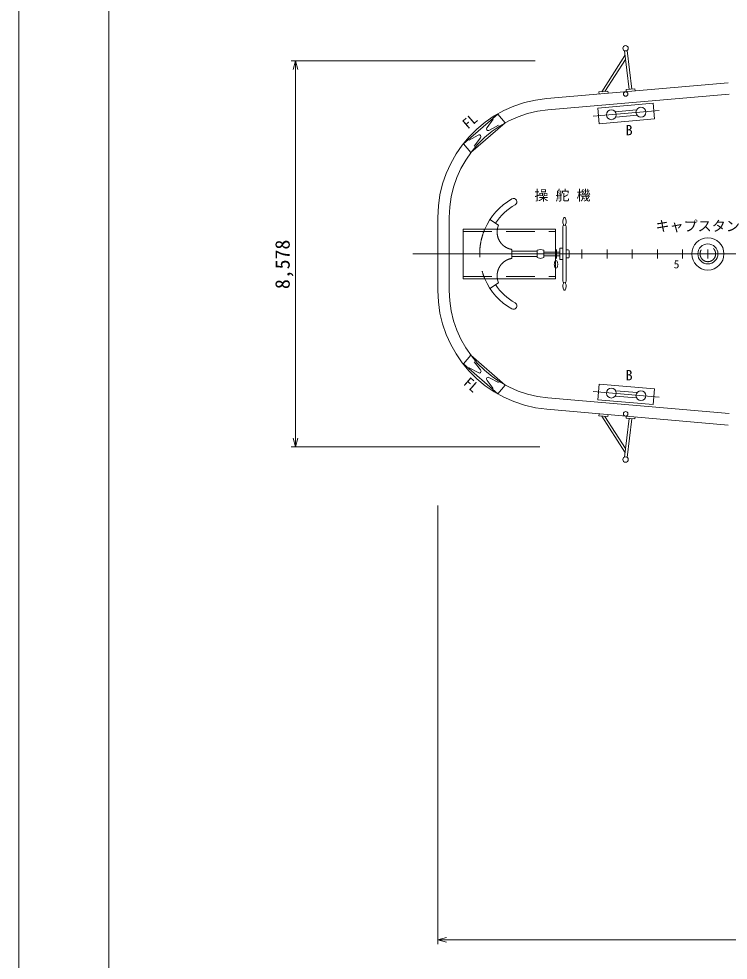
# Model space of a CAD drawing. Units: millimetres, scale not verified. Extents: x -51052 to 51048, y -29700 to 29700.
# Drawn here: x -51052 to -35294, y -15370 to 5543 of the extents above; entities that cross this region are included whole.
import ezdxf
from ezdxf.enums import TextEntityAlignment as Align

# ---------------------------------------------------------------- set-up
doc = ezdxf.new("R2010")
doc.units = ezdxf.units.MM
doc.header["$LTSCALE"] = 100
doc.linetypes.add('USER1', pattern=[50.8, 31.75, -6.35, 6.35, -6.35])
doc.linetypes.add('USER2', pattern=[9.525, 6.35, -3.175])
for name, color, linetype, lineweight in [('0-2_sunpou', 7, 'Continuous', 18), ('0-3_keijou', 7, 'Continuous', 18), ('0-4_frame', 7, 'Continuous', 18), ('0-5_text', 7, 'Continuous', 18), ('0-6_center', 7, 'USER1', 18)]:
    doc.layers.add(name, color=color, linetype=linetype, lineweight=lineweight)
doc.styles.add('ＭＳ ゴシック', font='')
doc.styles.get('ＭＳ ゴシック').set_extended_font_data('MS Gothic')

msp = doc.modelspace()

# ---------------------------------------------------------------- linework, layer by layer
at = {"layer": '0-2_sunpou'}
for p, q in [((-39578.7, 4609.2), (-45004.6, 4609.2)), ((-44904.6, 4609.2), (-44958.4, 4416.6)), ((-44904.6, 4609.2), (-44904.6, -3968.8)), ((-44904.6, 4609.2), (-44854.9, 4415.4)), ((-39105.1, 420.2), (-39105.1, 220.2)), ((-39105.1, 420.2), (-39105.1, 220.2)), ((-38545.1, 420.2), (-38545.1, 220.2)), ((-37985.1, 420.2), (-37985.1, 220.2)), ((-37425.1, 420.2), (-37425.1, 220.2)), ((-36865.1, 420.2), (-36865.1, 220.2)), ((-36305.1, 420.2), (-36305.1, 220.2)), ((-35745.1, 420.2), (-35745.1, 220.2)), ((-42295.4, 320.2), (44823.7, 320.2)), ((-39478.7, -3968.8), (-45004.6, -3968.8)), ((-44904.6, -3968.8), (-44958.4, -3776.2)), ((-44904.6, -3968.8), (-44854.9, -3775.1)), ((-41743.7, -5267.9), (-41743.7, -15017.5)), ((-41743.7, -14917.5), (-41550.5, -14865.7)), ((33300.3, -14917.5), (-41743.7, -14917.5)), ((-41743.7, -14917.5), (-41550.5, -14969.3))]:
    msp.add_line(p, q, dxfattribs=at)
at = {"layer": '0-3_keijou'}
for p, q in [((-37495.2, 3975.9), (-37600.3, 4834.8)), ((-37430.4, 3981.5), (-37535.7, 4842.7)), ((-38101.1, 3923.4), (-37587.2, 4727.7)), ((-38032, 3929.4), (-37576.7, 4642)), ((-39322.4, 3772.4), (-35293.8, 4121.5)), ((-37563.1, 3970), (-37363.8, 3987.3)), ((-37363.8, 3987.3), (-37359.9, 3942.4)), ((-39300.5, 3519.4), (-35271.8, 3868.4)), ((-38164.8, 3917.9), (-37965.5, 3935.1)), ((-38164.8, 3917.9), (-38160.9, 3873.1)), ((-37965.5, 3935.1), (-37961.6, 3890.3)), ((-37563.1, 3970), (-37559.2, 3925.2)), ((-38187.7, 3561.4), (-36962.3, 3667.7)), ((-36962.3, 3667.7), (-36932.1, 3319)), ((-41175.3, 2763.9), (-40411.9, 3425.2)), ((-40245.6, 3233.2), (-40411.9, 3425.2)), ((-37328.5, 3520.5), (-37801.6, 3479.5)), ((-37318.2, 3400.9), (-37791.2, 3359.9)), ((-41009, 2571.9), (-40245.6, 3233.2)), ((-40648.6, 3130.8), (-40513.4, 3310.2)), ((-40399.4, 3178.6), (-40596.2, 3070.3)), ((-40850.2, 2956.2), (-41047, 2847.9)), ((-41009, 2571.9), (-41175.3, 2763.9)), ((-40933, 2716.3), (-40797.8, 2895.7)), ((-41743.7, 1132.3), (-41743.7, -492)), ((-41489.7, 1132.3), (-41489.7, -492)), ((-40393.2, 959.2), (-40585.9, 1084.8)), ((-41179.7, 870.2), (-39129.7, 870.2)), ((-41179.7, 870.2), (-41179.7, -229.8)), ((-39129.7, 870.2), (-39129.7, -229.8)), ((-38969.7, 920.2), (-38969.7, -279.8)), ((-38949.7, 954.8), (-38949.7, 975.1)), ((-38909.7, 954.8), (-38909.7, 975.1)), ((-38889.7, 920.2), (-38889.7, -279.8)), ((-39029.7, 445.2), (-39029.7, 195.2)), ((-39029.7, 445.2), (-38969.7, 445.2)), ((-39129.7, 360.2), (-39029.7, 360.2)), ((-39129.7, 280.2), (-39029.7, 280.2)), ((-38889.7, 410.2), (-38849.7, 410.2)), ((-38889.7, 230.2), (-38849.7, 230.2)), ((-38829.7, 390.2), (-38829.7, 250.2)), ((-39029.7, 195.2), (-38969.7, 195.2)), ((-41179.7, -229.8), (-39129.7, -229.8)), ((-40393.2, -318.9), (-40585.9, -444.5)), ((-38949.7, -314.5), (-38949.7, -334.8)), ((-38909.7, -314.5), (-38909.7, -334.8)), ((-41009, -1931.5), (-41175.3, -2123.5)), ((-41009, -1931.5), (-40245.6, -2592.9)), ((-40933, -2075.9), (-40797.8, -2255.3)), ((-41175.3, -2123.5), (-40411.9, -2784.8)), ((-40850.2, -2315.8), (-41047, -2207.6)), ((-40648.6, -2490.4), (-40513.4, -2669.8)), ((-40399.4, -2538.2), (-40596.2, -2430)), ((-40245.6, -2592.9), (-40411.9, -2784.8)), ((-36962.3, -3027.3), (-36932.1, -2678.6)), ((-39300.5, -2879), (-35271.8, -3228.1)), ((-38187.7, -2921.1), (-36962.3, -3027.3)), ((-37328.5, -2880.1), (-37801.6, -2839.1)), ((-37318.2, -2760.6), (-37791.2, -2719.5)), ((-39322.4, -3132.1), (-35293.8, -3481.1)), ((-38164.8, -3277.5), (-38160.9, -3232.7)), ((-38164.8, -3277.5), (-37965.5, -3294.8)), ((-38101.1, -3283), (-37587.2, -4087.3)), ((-38032, -3289), (-37576.7, -4001.6)), ((-37965.5, -3294.8), (-37961.6, -3250)), ((-37495.2, -3335.5), (-37600.3, -4194.5)), ((-37563.1, -3329.7), (-37559.2, -3284.8)), ((-37563.1, -3329.7), (-37363.8, -3346.9)), ((-37430.4, -3341.2), (-37535.7, -4202.4)), ((-37363.8, -3346.9), (-37359.9, -3302.1))]:
    msp.add_line(p, q, dxfattribs=at)
at = {"layer": '0-3_keijou', "linetype": 'USER2'}
for p, q in [((-41179.7, 820.2), (-39129.7, 820.2)), ((-40099.7, 420.2), (-40099.7, 220.2)), ((-39535.7, 400.2), (-39460.7, 420.2)), ((-39385.7, 400.2), (-39460.7, 420.2)), ((-40099.7, 380.2), (-39535.7, 380.2)), ((-40099.7, 260.2), (-39535.7, 260.2)), ((-39535.7, 400.2), (-39535.7, 240.2)), ((-39535.7, 240.2), (-39460.7, 220.2)), ((-39385.7, 240.2), (-39460.7, 220.2)), ((-39129.7, 360.2), (-39388, 360.2)), ((-39129.7, 280.2), (-39388, 280.2)), ((-39385.7, 400.2), (-39385.7, 240.2)), ((-41179.7, -179.8), (-39129.7, -179.8))]:
    msp.add_line(p, q, dxfattribs=at)
at = {"layer": '0-3_keijou'}
for points in [[(-38187.7, 3561.4), (-38157.5, 3212.7), (-36932.1, 3319)], [(-38187.7, -2921.1), (-38157.5, -2572.4), (-36932.1, -2678.6)]]:
    msp.add_lwpolyline(points, dxfattribs=at)
for centre, radius in [((-37574.1, 4888.8), 60), ((-37571.4, 3873.4), 50.8), ((-37231.5, 3468.7), 110), ((-37888.3, 3411.7), 110), ((-35745.1, 320.2), 357.5), ((-35745.1, 320.2), 222.5), ((-37888.3, -2771.4), 110), ((-37231.5, -2828.3), 110), ((-37571.4, -3233), 50.8), ((-37574.1, -4248.5), 60)]:
    msp.add_circle(centre, radius, dxfattribs=at)
at = {"layer": '0-3_keijou', "linetype": 'USER2'}
msp.add_circle((-35745.1, 320.2), 172.5, dxfattribs=at)
at = {"layer": '0-3_keijou'}
for centre, radius, start, end in [((-39093.7, 1132.3), 2650, 94.95172, 180), ((-39093.7, 1132.3), 2396, 94.95172, 180), ((-39093.7, 1132.3), 2396, 94.95172, 180), ((-40824, 2925.9), 40, 310.90346, 130.90346), ((-40622.4, 3100.6), 40, 130.90346, 310.90346), ((-39413.1, 320.2), 1400, 119.3238, 156.8676), ((-40062.1, 1475.4), 75, 299.3238, 119.3238), ((-39413.1, 320.2), 1250, 119.3238, 146.89413), ((-38828.2, 1044.8), 140, 147.69542, 209.85009), ((-38929.7, 1108.9), 20, 32.30458, 147.69542), ((-39031.1, 1044.8), 140, 330.14991, 32.30458), ((-40037.9, 803.2), 388, 156.29575, 170.06494), ((-38929.7, 920.2), 40, 0, 180), ((-38849.7, 390.2), 20, 0, 90), ((-38849.7, 250.2), 20, 270, 0), ((-39413.1, 320.2), 1400, 203.1324, 240.6762), ((-39413.1, 320.2), 1250, 213.10587, 240.6762), ((-40037.9, -162.9), 388, 189.93506, 203.70425), ((-38929.7, -279.8), 40, 180, 0), ((-38828.2, -404.4), 140, 150.14991, 212.30458), ((-39031.1, -404.4), 140, 327.69542, 29.85009), ((-39093.7, -492), 2650, 180, 265.04828), ((-39093.7, -492), 2396, 180, 265.04828), ((-38929.7, -468.6), 20, 212.30458, 327.69542), ((-40062.1, -835), 75, 240.6762, 60.6762), ((-40824, -2285.6), 40, 229.09654, 49.09654), ((-40622.4, -2460.2), 40, 49.09654, 229.09654)]:
    msp.add_arc(centre, radius, start, end, dxfattribs=at)
at = {"layer": '0-3_keijou', "linetype": 'USER2'}
for centre, radius, start, end in [((-39413.1, 320.2), 1400, 156.8676, 203.1324), ((-40037.9, 803.2), 388, 170.06494, 260.84515), ((-40037.9, -162.9), 388, 99.15485, 189.93506)]:
    msp.add_arc(centre, radius, start, end, dxfattribs=at)
at = {"layer": '0-4_frame'}
for points in [[(-51051.5, -29700.1), (51048.5, -29700.1), (51048.5, 29699.9), (-51051.5, 29699.9)], [(-49051.5, -27700.1), (49048.5, -27700.1), (49048.5, 27699.9), (-49051.5, 27699.9)]]:
    msp.add_lwpolyline(points, close=True, dxfattribs=at)
at = {"layer": '0-6_center'}
for p, q in [((-36827.6, 3503.7), (-38292.1, 3376.7)), ((-36827.6, -2863.3), (-38292.1, -2736.3))]:
    msp.add_line(p, q, dxfattribs=at)

# ---------------------------------------------------------------- texts
at = {"layer": '0-2_sunpou', "style": 'ＭＳ ゴシック'}
msp.add_text('8,578', height=322.6, rotation=90, dxfattribs=at).set_placement((-44937.1, -461.1), align=Align.BOTTOM_LEFT)
for s, p in [('0', (-39180.5, -56.2)), ('5', (-36502.8, -56.2))]:
    msp.add_text(s, height=183.3, dxfattribs=at).set_placement(p, align=Align.BOTTOM_LEFT)
at = {"layer": '0-5_text', "style": 'ＭＳ ゴシック'}
for rotation, p in [(40.903, (-41031.5, 3029.5)), (319.097, (-41234.5, -2623.4))]:
    msp.add_text('FL', height=229.1, rotation=rotation, dxfattribs=at).set_placement(p, align=Align.BOTTOM_LEFT)
for s, p in [('B', (-37573, 2888)), ('操 舵 機', (-39598.7, 1439.6)), ('キャプスタン', (-36908.7, 757.2)), ('B', (-37573, -2557.6))]:
    msp.add_text(s, height=229.1, dxfattribs=at).set_placement(p, align=Align.BOTTOM_LEFT)

doc.saveas('drawing.dxf')
